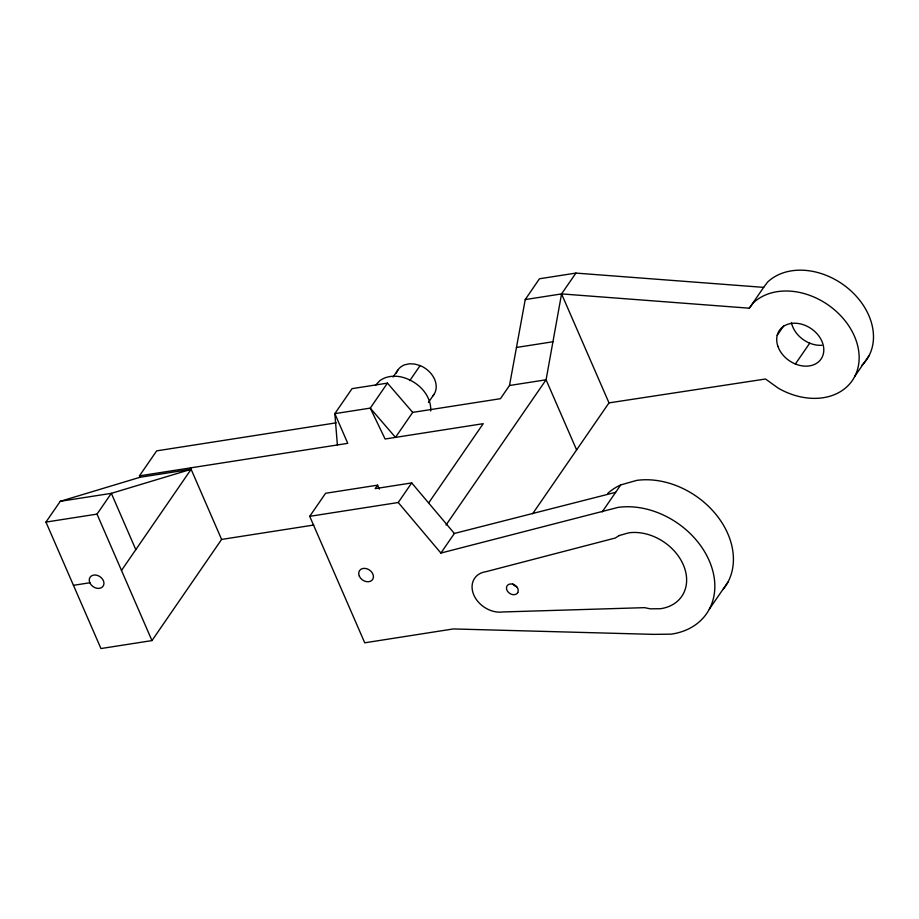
<?xml version="1.0" encoding="UTF-8"?>
<svg xmlns="http://www.w3.org/2000/svg" width="919" height="919" viewBox="0 0 919 919"><rect width="100%" height="100%" fill="white"/><g stroke="black" fill="none" stroke-linecap="round" stroke-linejoin="round"><path stroke-width="1.38" d="M430.735 410.977C431.539 393.826 415.951 379.765 400.006 376.698A31.602 24.273 34.5 0 0 379.673 380.822L375.331 385.475M861.654 365.555A63.204 48.558 34.5 0 0 849.995 290.025A63.204 48.558 34.5 0 0 767.526 282.156L763.655 287.371L575.914 273.092L561.566 293.908L546.081 379.788L446.014 525.048M337.388 444.957L334.849 413.642L370.265 408.116L395.48 437.387L412.688 412.39L500.43 398.697L509.505 385.498L525.231 299.583L539.442 278.767L575.914 273.092M121.492 570.446L191.129 469.287L140.079 477.26L60.275 501.314L45.95 522.084L100.952 648.55L151.968 640.589L221.605 539.43L313.781 525.036M412.688 412.39L387.473 383.12L370.265 408.116L385.118 439.006L483.21 423.682L428.874 502.624M393.045 377.054L397.824 370.116M309.714 516.329L398.237 502.509L440.89 553.054L618.096 507.391A75.369 57.897 34.5 0 1 709.64 561.658A75.369 57.897 34.5 0 1 671.111 634.156L653.375 634.363L453.308 628.941L364.74 642.806L309.714 516.329L325.59 493.285L377.606 485.163L379.306 489.092M409.759 380.638L420.109 365.59L414.837 364.073L409.621 363.775L404.842 364.751A21.769 16.726 34.5 0 0 396.388 373.08M428.426 402.453L433.998 394.354M398.237 502.509L411.701 482.923L454.365 533.468L615.65 492.331M440.89 553.054L454.365 533.468M602.175 511.906L620.762 484.91L636.683 480.396A75.369 57.897 34.5 0 1 716.521 515.122A75.369 57.897 34.5 0 1 723.379 589.068M525.231 299.583L561.566 293.908L749.318 308.198L763.655 287.371M777.21 335.297L783.585 326.038M795.383 364.004L809.719 343.178M854.877 376.204L869.213 355.377M709.33 609.148L727.917 582.152M45.95 522.084L97.012 514.112L111.348 493.342L191.129 469.287M140.079 477.26L139.458 475.858L156.678 450.861L336.216 422.832M532.652 513.721L608.998 402.878L765.527 379.007L778.244 388.163A63.204 48.558 34.5 0 0 852.752 379.88A63.204 48.558 34.5 0 0 831.419 307.348A63.204 48.558 34.5 0 0 753.189 302.994L749.318 308.198M377.606 485.163L375.17 488.644L411.701 482.923M516.467 347.462L552.939 341.765M387.473 383.12L352.057 388.645L334.849 413.642L347.761 443.337L139.458 475.858M509.505 385.498L546.081 379.788L576.604 449.908M60.275 501.314L111.348 493.342L135.817 549.654M73.451 585.323L89.832 582.761A7.903 6.065 34.5 0 0 102.48 586.919A7.903 6.065 34.5 0 0 97.494 575.432A7.903 6.065 34.5 0 0 89.832 582.761M516.719 586.804L515.237 586.115A6.318 4.859 34.5 0 1 512.836 583.933M561.566 293.908L608.998 402.878M190.509 467.886L221.605 539.43M97.012 514.112L151.968 640.589M607.723 493.446A75.369 57.897 34.5 0 1 620.762 484.91M821.896 345.28A25.284 19.425 34.5 0 1 791.431 322.569M420.109 365.59A21.769 16.726 34.5 0 1 432.642 396.078M517.788 592.525L517.018 593.536A6.318 4.859 34.5 0 1 511.561 594.294L510.079 593.617A6.318 4.859 34.5 0 1 506.932 586.092A6.318 4.859 34.5 0 1 514.651 585.012A6.318 4.859 34.5 0 1 517.788 592.525M619.211 535.547L615.316 538.017L485.944 571.698A23.94 18.391 34.5 0 0 473.71 594.731A23.94 18.391 34.5 0 0 502.785 611.962L644.621 607.654L650.227 608.826L660.474 608.711A45.111 34.658 34.5 0 0 683.529 565.323A45.111 34.658 34.5 0 0 628.745 532.836L619.211 535.547M359.306 576.121A7.903 6.065 34.5 0 0 371.965 580.268A7.903 6.065 34.5 0 0 366.968 568.792A7.903 6.065 34.5 0 0 359.306 576.121M777.853 346.21A25.284 19.425 34.5 0 0 817.772 362.477A25.284 19.425 34.5 0 0 805.124 325.372A25.284 19.425 34.5 0 0 777.853 346.21"/></g></svg>
